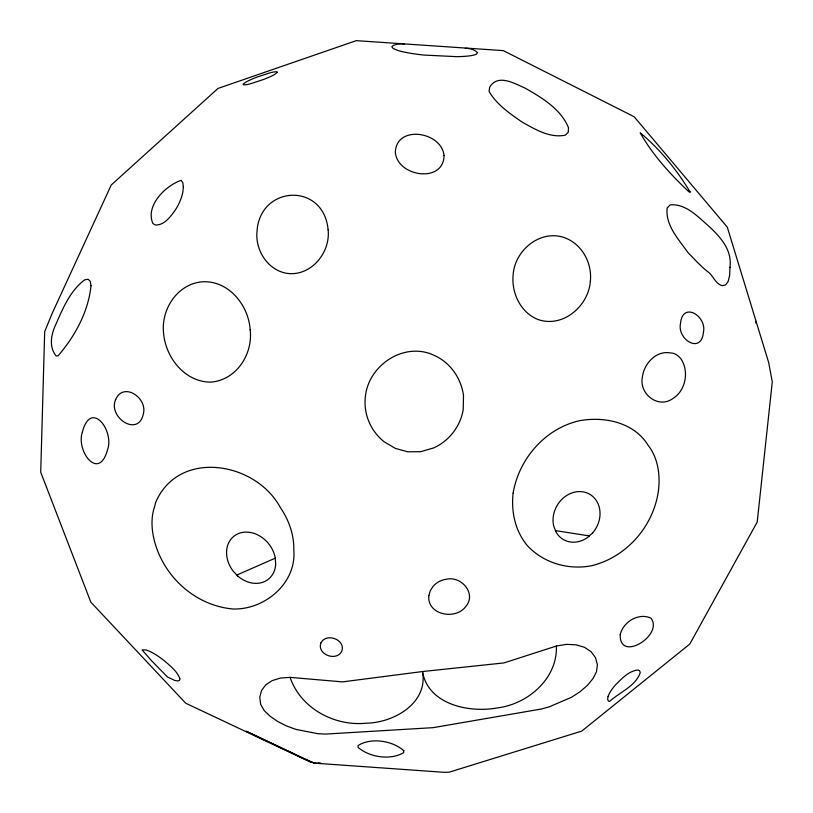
<?xml version="1.0" encoding="UTF-8"?>
<svg xmlns="http://www.w3.org/2000/svg" width="813" height="813" viewBox="0 0 813 813"><rect width="100%" height="100%" fill="white"/><g stroke="black" fill="none" stroke-linecap="round" stroke-linejoin="round"><path stroke-width="1.22" d="M556.397 646.03C557.647 678.703 527.708 704.332 496.895 708.001C468.857 713.031 428.055 704.475 422.475 671.548L342.517 681.883L290.119 677.371L280.566 678.022L272.253 680.583L265.77 684.841L261.532 690.481L259.784 697.097L260.617 704.221L264.164 710.532L269.997 716.172L277.548 721.385L286.328 725.877L295.81 729.363L317.964 733.722L325.576 734.078L433.146 727.655L541.499 708.987L549.232 706.843L571.529 697.259L580.197 691.639L587.535 685.227L593.104 678.428L596.518 671.66L597.392 664.78L595.512 657.707L591.142 651.762L584.557 647.351L576.173 644.821L566.57 644.353L556.397 646.03L503.958 662.92L422.475 671.548C428.38 703.052 393.766 722.808 366.378 723.184C334.55 726.537 300.566 708.367 290.119 677.371M755.866 323.178L756.08 321.359L727.289 227.142L634.17 116.757L503.308 50.619L356.287 40.65L217.996 88.434L111.249 184.988L52.256 313.198L44.685 331.643L40.721 472.241L90.822 602.138L185.74 703.235L311.094 762.37M608.094 696.446L607.646 699.16L608.287 700.958L609.455 701.487C619.587 692.361 635.675 686.152 640.238 672.717L639.668 670.837L638.022 669.973C628.723 670.949 621.772 678.611 615.512 684.892A38.739 12.124 -36.1 0 0 608.104 696.446M236.847 575.045L275.231 558.185M465.31 48.353C469.579 48.13 474.436 49.583 477.516 52.621L476.398 54.146A41.117 5.965 3.9 0 1 456.896 56.666L423.797 55.06A44.369 6.433 3.8 0 1 397.394 50.304L393.177 48.506L391.825 46.798L393.39 45.325L397.72 44.146L401.459 43.709L404.62 44.39M314.245 763.143L444.711 772.35L449.365 772.126L581.742 731.1L689.78 644.069L757.208 522.058L772.279 381.856L768.681 362.578L756.08 321.359M313.757 762.746L306.979 760.226L246.156 731.222L313.655 763L320.983 763.407L318.401 763.122M555.442 530.615L589.323 535.909M642.402 377.1C638.805 393.766 658.093 409.102 672.747 398.644C685.765 390.687 689.282 371.47 681.05 358.98A27.469 15.051 80.6 0 0 670.522 352.974C656.274 350.129 643.866 363.716 642.402 377.1M428.847 595.604C426.784 614.638 454.792 620.4 465.321 607.067C477.19 594.323 461.713 575.767 446.591 579.191A20.345 18.577 -5.6 0 0 432.943 586.529L430.25 590.827L428.847 595.604M463.491 395.443L463.227 409.478C460.514 426.205 449.223 440.849 433.817 447.872L420.697 451.693L407.801 451.794L395.362 448.39L384.224 441.825A50.315 50.101 38.7 0 1 365.464 395.697C369.193 364.763 404.203 341.653 433.624 355.088L434.02 355.332C450.209 362.334 461.103 378.157 463.491 395.443M513.135 493.013C511.001 511.662 515.168 530.97 527.312 545.604C543.501 563.074 568.582 570.32 591.762 565.685C625.949 557.261 652.443 527.454 658.124 492.851A62.662 43.912 -71.1 0 0 648.276 445.575C634.303 422.333 604.425 416.134 579.313 420.748C544.984 428.675 519.009 458.735 513.135 493.013M250.16 329.712C253.209 354.163 236.095 380.687 210.232 382.14C184.622 381.754 165.669 357.547 163.596 333.371C160.791 309.479 177.325 283.839 202.386 281.796C228.666 280.343 248.514 305.078 250.16 329.712M328.106 229.713C330.739 253.026 310.2 277.558 285.79 273.148C267.192 269.418 255.079 249.642 257.02 231.339C259.855 185.212 323.574 181.848 328.106 229.713M403.776 750.704L403.695 752.614C390.586 760.551 369.651 757.33 358.157 747.482L358.076 745.541C370.972 737.279 392.516 740.582 403.776 750.704M730.003 267.253L729.647 275.404L728.143 281.45L725.582 284.957L722.117 285.668C714.718 283.483 713.143 274.845 707.056 271.176C700.044 265.445 694.007 258.747 687.717 252.284C678.55 239.144 665.186 225.16 667.148 208.026L670.217 204.876C686.263 203.423 698.591 217.528 709.79 227.071C721.161 237.884 732.127 250.374 730.003 267.253M444.04 155.527C443.725 183.768 397.222 176.777 395.342 152.204C396.327 124.511 441.632 131.482 444.04 155.527M568.48 127.671L568.277 132.245L565.34 135.161C549.761 138.362 534.893 129.216 521.773 121.869C509.68 113.444 496.438 104.308 489.091 91.432L489.68 87.174C497.891 73.495 514.355 83.485 524.944 88.028C541.865 97.672 560.757 108.881 568.48 127.671M620.207 634.658C619.374 663.164 664.13 634.811 650.888 618.114C638.754 612.433 623.053 621.884 620.207 634.658M91.015 285.8C88.261 311.928 75.009 336.216 58.069 355.809L56.107 355.911C48.689 346.836 51.128 334.336 55.772 324.58C62.825 308.442 70.142 290.729 84.654 279.865L88.028 279.215L90.202 281.227L91.015 285.8M183.372 186.807L182.864 192.02A40.569 23.333 -49.1 0 1 175.303 210.059C170.506 216.614 164.541 225.211 155.507 225.038L152.915 223.565C145.029 205.679 165.679 185.486 181.197 180.344L182.773 182.63L183.372 186.807M82.377 432.13C75.731 450.819 98.993 482.129 107.58 449.548C114.45 430.575 90.782 399.163 82.377 432.13M703.469 331.989C701.558 354.854 676.955 339.519 680.491 323.564C682.503 300.8 706.924 316.145 703.469 331.989M115.659 399.549C107.59 417.547 139.053 438.227 143.515 413.126C147.031 397.476 123.302 381.673 115.659 399.549M590.36 281.257C588.541 306.125 562.809 328.34 537.86 319.458C520.432 312.436 511.275 292.751 513.145 274.631C514.893 249.53 541.763 228.026 566.336 238.392C582.799 245.414 592.199 263.717 590.36 281.257M155.598 502.576L154.622 506.712A62.123 39.054 59.5 0 0 158.992 554.141C172.01 584.059 200.465 606.224 233.301 609.018L233.382 609.028C265.089 609.669 296.664 583.063 293.808 550.025C294.184 534.873 288.828 519.903 280.292 507.475C255.607 461.601 178.454 448.674 155.598 502.576M179.886 678.825L179.449 680.42L177.722 680.969L174.815 680.451L167.569 677.056L151.685 660.878L142.092 649.902L146.035 649.922L149.856 651.416A38.536 11.667 43.9 0 1 164.5 660.898C170.313 666.101 177.264 671.192 179.886 678.825M320.972 642.859C316.603 654.384 336.236 661.904 341.694 651.406C346.186 639.851 326.379 632.25 320.972 642.859M277.335 72.367L274.418 74.593A18.79 2.368 -19.8 0 1 263.351 79.552L250.414 83.769A17.398 2.195 -19.8 0 1 243.331 84.735L243.138 84.176L246.176 81.93A18.801 2.368 -19.8 0 1 257.152 77.032L269.896 72.865A17.388 2.195 -19.8 0 1 277.07 71.839L277.335 72.367M592.616 532.922L587.667 537.423A26.199 22.51 -59.8 0 1 555.868 531.753L553.673 525.92A26.199 22.51 -59.8 0 1 567.24 495.158A26.199 22.51 -59.8 0 1 596.193 500.361A26.199 22.51 -59.8 0 1 592.616 532.922M690.166 192.01L689.078 191.919C670.501 174.582 652.697 154.927 640.197 132.824C659.871 148.962 677.005 170.13 690.166 192.01M237.853 576.112L232.985 570.909A27.551 22.418 51 0 1 239.876 533.064A27.551 22.418 51 0 1 275.17 557.423L275.688 564.11A27.551 22.418 51 0 1 237.853 576.112"/></g></svg>
